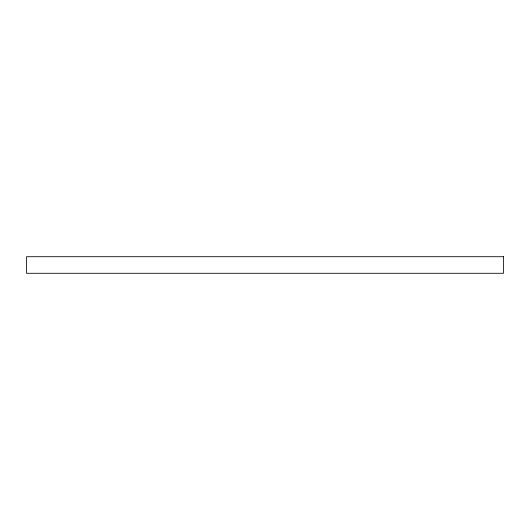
<?xml version="1.0" encoding="UTF-8"?>
<svg xmlns="http://www.w3.org/2000/svg" width="530" height="530" viewBox="0 0 530 530"><rect width="100%" height="100%" fill="white"/><g stroke="black" fill="none" stroke-linecap="round" stroke-linejoin="round"><path stroke-width="0.79" d="M503.5 256.712L26.5 256.712L26.5 273.288L503.5 273.288L503.5 256.712"/></g></svg>
